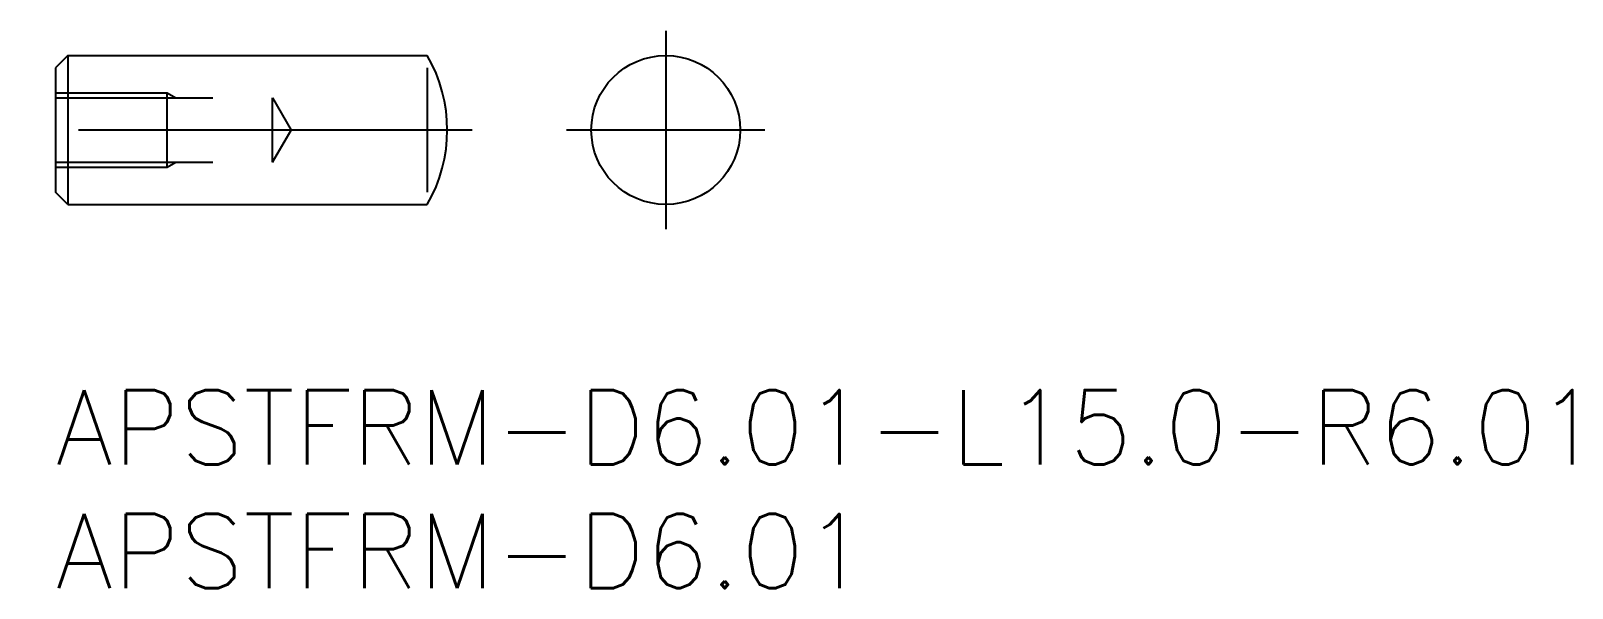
# Model space of a CAD drawing. Extents: x -1 to 61.2, y -8 to 14.5.
import ezdxf

# ---------------------------------------------------------------- set-up
doc = ezdxf.new("R2010")
doc.units = 0
doc.header["$LTSCALE"] = 0.5
doc.linetypes.add('CENTER', pattern=[50.8, 31.75, -6.35, 6.35, -6.35])
doc.linetypes.add('DASHED', pattern=[19.05, 12.7, -6.35])
for name, color, linetype in [('MSM_CENTER', 1, 'CENTER'), ('MSM_CONTINUOUS', 7, 'CONTINUOUS'), ('MSM_DASHED', 4, 'DASHED'), ('MSM_NARROW', 5, 'CONTINUOUS'), ('MSM_PART_NUMBER', 7, 'CONTINUOUS')]:
    doc.layers.add(name, color=color, linetype=linetype)
doc.styles.get("Standard").update_dxf_attribs({"font": 'txt.shx', "height": 1, "bigfont": 'bigfont.shx'})

# ---------------------------------------------------------------- blocks, each defined once
blk = doc.blocks.new('*U11')
at = {"layer": 'MSM_PART_NUMBER'}
blk.add_text('APSTFRM-D6.01-L15.0-R6.01', height=3, dxfattribs=at).set_placement((0, -3))
blk = doc.blocks.new('*U12')
at = {"layer": 'MSM_PART_NUMBER'}
blk.add_text('APSTFRM-D6.01', height=3, dxfattribs=at).set_placement((0, -8))

msp = doc.modelspace()

# ---------------------------------------------------------------- linework, layer by layer
at = {"layer": 'MSM_CENTER'}
for p, q in [((24.622, 14.505), (24.622, 6.495)), ((16.805, 10.5), (-1, 10.5)), ((28.627, 10.5), (20.617, 10.5))]:
    msp.add_line(p, q, dxfattribs=at)
at = {"layer": 'MSM_CONTINUOUS'}
for p, q in [((0.5, 13.505), (0, 13.005)), ((0.5, 13.505), (15, 13.505)), ((0.5, 13.505), (0.5, 7.495)), ((0, 13.005), (0, 7.995)), ((0.5, 7.495), (0, 7.995)), ((0.5, 7.495), (15, 7.495))]:
    msp.add_line(p, q, dxfattribs=at)
msp.add_circle((24.622, 10.5), 3.005, dxfattribs=at)
msp.add_arc((9.795, 10.5), 6.01, 330, 30, dxfattribs=at)
at = {"layer": 'MSM_DASHED'}
for p, q in [((0, 12), (4.5, 12)), ((4.5, 12), (4.846, 11.8)), ((4.5, 9), (4.5, 12)), ((0, 11.8), (8.749, 11.8)), ((8.749, 9.2), (8.749, 11.8)), ((8.749, 11.8), (9.5, 10.5)), ((8.749, 9.2), (9.5, 10.5)), ((0, 9.2), (8.749, 9.2)), ((0, 9), (4.5, 9)), ((4.5, 9), (4.846, 9.2))]:
    msp.add_line(p, q, dxfattribs=at)
at = {"layer": 'MSM_NARROW'}
msp.add_line((15, 13.005), (15, 7.995), dxfattribs=at)

# ---------------------------------------------------------------- block references
at = {"layer": 'MSM_CONTINUOUS'}
for name in ['*U11', '*U12']:
    msp.add_blockref(name, (0, 0), dxfattribs=at)

doc.saveas('drawing.dxf')
